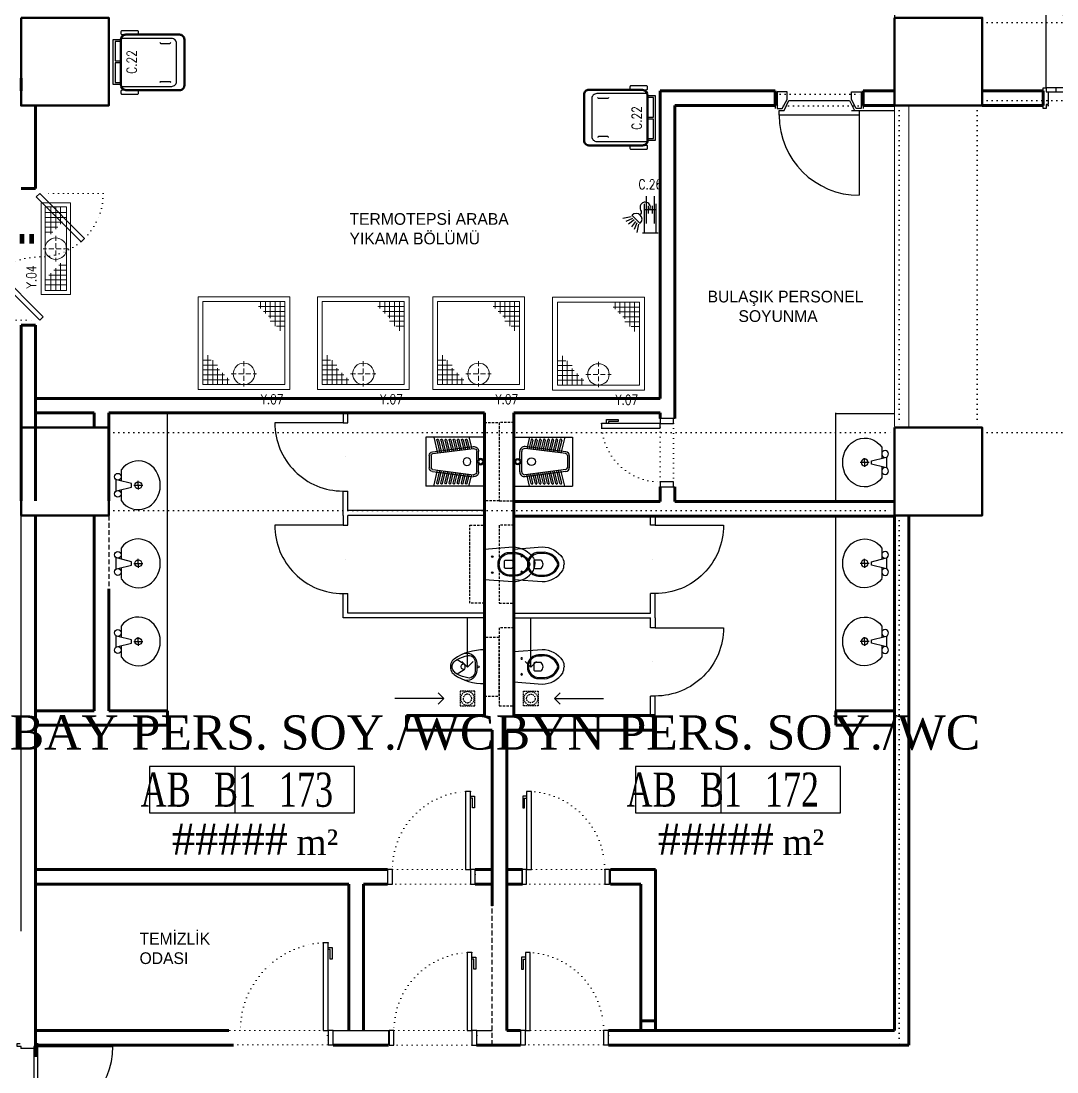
# Model space of a CAD drawing. Extents: x -228812 to 45006, y -308075 to -42938.
# Drawn here: x 33758 to 34820, y -47512 to -46435 of the extents above; entities that cross this region are included whole.
import ezdxf
from ezdxf.enums import TextEntityAlignment as Align

# ---------------------------------------------------------------- set-up
doc = ezdxf.new("R2010")
doc.units = 0
doc.header["$LTSCALE"] = 20
for name, pattern in [('( Hidden )', [0.375, 0.25, -0.125]), ('BORDER', [1.75, 0.5, -0.25, 0.5, -0.25, 0, -0.25]), ('DASHED2', [0.375, 0.25, -0.125]), ('DOT', [0.25, 0, -0.25]), ('HIDDEN', [0.375, 0.25, -0.125])]:
    doc.linetypes.add(name, pattern=pattern)
doc.layers.get('0').update_dxf_attribs({"linetype": 'CONTINUOUS', "lineweight": 15})
doc.layers.get('DEFPOINTS').update_dxf_attribs({"linetype": 'CONTINUOUS'})
for name, color, linetype, lineweight in [('-DWG_ANA', 7, 'CONTINUOUS', 50), ('-DWG_ANA_1', 7, 'BORDER', 25), ('-DWG_DETAY1', 7, 'CONTINUOUS', 25), ('DUVAR', 7, 'CONTINUOUS', 60), ('k-cizgi', 7, 'CONTINUOUS', 0), ('KAPI', 32, 'CONTINUOUS', 25), ('kapi-acilis', 43, 'DOT', 15), ('KOLON', 7, 'CONTINUOUS', 50), ('NO', 7, 'CONTINUOUS', 30), ('PLAN', 253, 'CONTINUOUS', 15), ('tefris', 7, 'CONTINUOUS', 20), ('yerizg-a', 7, 'CONTINUOUS', 15), ('yerizg-b', 7, 'CONTINUOUS', 9)]:
    doc.layers.add(name, color=color, linetype=linetype, lineweight=lineweight)
for name, color, linetype in [('BL-C', 140, 'CONTINUOUS'), ('BL-Y', 144, 'CONTINUOUS'), ('DUVAR-PANEL', 7, 'CONTINUOUS'), ('KA-PEN', 5, 'CONTINUOUS'), ('KAPILAR', 5, 'CONTINUOUS'), ('KIRIS', 9, 'DOT'), ('OK', 7, 'CONTINUOUS'), ('ROOM', 7, 'CONTINUOUS'), ('ROOM-T', 7, 'CONTINUOUS'), ('TEFRIS SIHHI', 7, 'CONTINUOUS'), ('TEFRIS TIBBI', 7, 'CONTINUOUS'), ('YAZI_BLM_1', 7, 'CONTINUOUS'), ('YRNO', 7, 'CONTINUOUS')]:
    doc.layers.add(name, color=color, linetype=linetype)
doc.styles.add('BLM_YAZI', font='stylu.ttf', dxfattribs={"width": 0.8})
doc.styles.add('OLC-200', font='tromans.shx', dxfattribs={"width": 0.5, "height": 0.2})
doc.styles.add('OLC-50', font='romans.shx', dxfattribs={"width": 0.5, "height": 0.15})
doc.styles.add('ROMANS', font='romans.shx', dxfattribs={"width": 0.8})
doc.styles.add('YAZI', font='times.ttf')

# ---------------------------------------------------------------- blocks, each defined once
blk = doc.blocks.new('*U688')
at = {"color": 0}
for p, q in [((-157, 18), (-157, 95)), ((-3, 18), (-3, 95)), ((-147, 18), (-147, 14)), ((-90.1, 18), (-90.1, 14)), ((-70, 18), (-70, 14)), ((-13.1, 18), (-13.1, 14)), ((-80, 7.5), (-80, 7.5))]:
    blk.add_line(p, q, dxfattribs=at)
at = {"color": 0, "linetype": 'DOT', "ltscale": 20}
blk.add_line((-155, 0), (-5, 0), dxfattribs=at)
at = {"color": 0, "lineweight": -3}
for points in [[(-160, 15), (-160, 18), (-157, 18), (-157, 14), (-155, 14), (-155, 1), (-157, 1), (-157, -3), (-160, -3), (-160, 0)], [(0, 15), (0, 18), (-3, 18), (-3, 14), (-5, 14), (-5, 1), (-3, 1), (-3, -3), (0, -3), (0, 0)]]:
    blk.add_lwpolyline(points, dxfattribs=at)
at = {"color": 0}
for points in [[(-157, 18), (-157, 14), (-80, 14), (-80, 18)], [(-80, 18), (-80, 14), (-3, 14), (-3, 18)]]:
    blk.add_lwpolyline(points, close=True, dxfattribs=at)
at = {"color": 16}
blk.add_lwpolyline([(-80, 7.5), (-80, -69)], dxfattribs=at)
blk.add_circle((-80, -99), 30, dxfattribs=at)
at = {"color": 0}
for centre, start, end in [((-157, 18), 0, 90), ((-3, 18), 90, 180)]:
    blk.add_arc(centre, 77, start, end, dxfattribs=at)
at = {"color": 16, "style": 'OLC-50', "width": 0.45}
blk.add_attdef('GEN', text='', height=30, rotation=90, dxfattribs=at).set_placement((-80, -65), align=Align.BOTTOM_LEFT)
blk.add_attdef('YUK', text='', height=30, rotation=90, dxfattribs=at).set_placement((-70, -65), align=Align.TOP_LEFT)
at = {"style": 'OLC-50', "width": 0.5, "flags": 1}
for tag, p in [('KABLOK', (-188.3, -83.8)), ('KAMAHKOD', (-83.9, -83.8)), ('KAMAHNO', (-195.2, -120.6)), ('KAMAHAD', (-79.6, -120)), ('DUVKA', (-188.6, -156)), ('KARENK', (-82.6, -154.8)), ('KASAMAL', (-83.9, -189.6)), ('KATIP', (-188.1, -194)), ('KAMAL', (-188.7, -233)), ('KASARENK', (-83.5, -229)), ('MENFEZ', (-190, -268.9)), ('YANGIN', (-84.2, -266.9)), ('ACILYON', (-192.7, -303.5)), ('CEKIT', (-86.3, -303.2)), ('CARPTEK', (-195, -337.4)), ('FOTOSEL', (-86.8, -337.1)), ('PBAR', (-193.2, -371.1)), ('KONTROL', (-87, -371.1))]:
    blk.add_attdef(tag, p, '', height=30, dxfattribs=at)
at = {"color": 16, "style": 'OLC-50', "width": 0.45}
blk.add_attdef('POZ', text='', height=30, rotation=90, dxfattribs=at).set_placement((-80, -99), align=Align.MIDDLE_CENTER)
blk = doc.blocks.new('KOLON90')
at = {"layer": 'KOLON', "color": 4}
blk.add_lwpolyline([(-45, 45), (45, 45), (45, -45), (-45, -45)], close=True, dxfattribs=at)
blk = doc.blocks.new('PİSSUVAR')
at = {"color": 0, "ltscale": 10}
blk.add_lwpolyline([(-17.2, 0), (17.2, 0, 0.164175), (7.9, 31.2, 0.078994), (6.1, 33, 0.165339), (0, 35, 0.165339), (-6.1, 33, 0.078994), (-7.9, 31.2, 0.164175)], format="xyb", close=True, dxfattribs=at)
for points in [[(-8.7, 10.9, -0.328173), (-11.5, 17.1, -0.07223), (-7.5, 27.9, -0.222841), (-1.3, 33.1, -0.127278), (1.3, 33.1, -0.222841), (7.5, 27.9, -0.07223), (11.5, 17.1, -0.328173), (8.7, 10.9, -0.158394), (3.5, 9.5), (-3.5, 9.5, -0.158394), (-8.7, 10.9)], [(7.5, 28.1), (3.7, 21.9, -0.260692), (0.3, 20), (0, 20), (-0.3, 20, -0.260692), (-3.7, 21.9), (-7.5, 28.1)], [(2.5, 20.7), (2.2, 22.6, 0.372792), (0.2, 24.3), (0, 24.3), (-0.2, 24.3, 0.372792), (-2.2, 22.6), (-2.5, 20.7)], [(13.9, 20, -0.482388), (3.5, 8), (-3.5, 8, -0.482388), (-13.9, 20, -0.482388)]]:
    blk.add_lwpolyline(points, format="xyb", dxfattribs=at)
at = {"color": 0, "linetype": 'HIDDEN', "ltscale": 0.5}
blk.add_lwpolyline([(-30, 0), (-30, -15), (30, -15), (30, 0)], dxfattribs=at)
at = {"color": 0, "ltscale": 10}
blk.add_circle((0, 6.5), 0.933, dxfattribs=at)
blk = doc.blocks.new('HELA')
at = {"color": 0, "linetype": 'ByBlock'}
for p, q in [((50, 0), (0, 0)), ((0, 0), (0, -60)), ((50, 0), (50, -60)), ((14.6, -6), (22.6, -6)), ((14.6, -8), (35.4, -8)), ((27.4, -6), (35.4, -6)), ((0, -16.1), (11.8, -13.1)), ((2.7, -17.8), (12.1, -15.4)), ((2.7, -22), (12.6, -19.5)), ((3.1, -19.5), (12.3, -17.2)), ((3.1, -23.7), (12.8, -21.3)), ((14.8, -53.3), (9.6, -11.6)), ((16.8, -53.1), (11.6, -11.4)), ((33.2, -53.1), (38.4, -11.4)), ((35.2, -53.3), (40.4, -11.6)), ((46.9, -23.7), (37.2, -21.3)), ((47.3, -22), (37.4, -19.5)), ((46.9, -19.5), (37.7, -17.2)), ((47.3, -17.8), (37.9, -15.4)), ((50, -16.1), (38.2, -13.1)), ((2.7, -26.2), (13.1, -23.6)), ((2.7, -30.4), (13.6, -27.7)), ((2.7, -34.6), (14.1, -31.8)), ((3.1, -27.9), (13.3, -25.4)), ((3.1, -32.1), (13.9, -29.5)), ((47.3, -34.6), (35.9, -31.8)), ((46.9, -32.1), (36.1, -29.5)), ((47.3, -30.4), (36.4, -27.7)), ((46.9, -27.9), (36.7, -25.4)), ((47.3, -26.2), (36.9, -23.6)), ((2.7, -38.8), (14.7, -35.9)), ((2.7, -43), (15.2, -39.9)), ((3.1, -36.3), (14.4, -33.6)), ((3.1, -40.5), (14.9, -37.6)), ((3.1, -44.7), (15.4, -41.7)), ((46.9, -44.7), (34.6, -41.7)), ((47.3, -43), (34.8, -39.9)), ((46.9, -40.5), (35.1, -37.6)), ((47.3, -38.8), (35.3, -35.9)), ((46.9, -36.3), (35.6, -33.6)), ((0, -52.1), (16.2, -48.1)), ((2.7, -47.2), (15.7, -44)), ((3.1, -49), (15.9, -45.8)), ((50, -52.1), (33.8, -48.1)), ((46.9, -49), (34.1, -45.8)), ((47.3, -47.2), (34.3, -44)), ((50, -60), (0, -60)), ((31.2, -54.8), (18.8, -54.8)), ((31.2, -56.8), (18.8, -56.8))]:
    blk.add_line(p, q, dxfattribs=at)
at = {"color": 0, "linetype": 'HIDDEN', "ltscale": 0.5}
blk.add_lwpolyline([(65, 0), (65, 15), (-15, 15), (-15, 0)], dxfattribs=at)
at = {"color": 0, "linetype": 'ByBlock'}
for centre, radius in [((25, -4), 3.15), ((25, -4), 2.15), ((25, -18), 4)]:
    blk.add_circle(centre, radius, dxfattribs=at)
for centre, radius, start, end in [((14.6, -11), 5, 90, 187.1137), ((14.6, -11), 3, 90, 187.1137), ((35.4, -11), 5, 352.8863, 90), ((35.4, -11), 3, 352.8863, 90), ((2.9, -18.6), 0.894, 103.8074, 283.8074), ((47.1, -18.6), 0.894, 256.1926, 76.1926), ((2.9, -22.8), 0.894, 103.8074, 283.8074), ((2.9, -27), 0.894, 103.8074, 283.8074), ((2.9, -31.3), 0.894, 103.8074, 283.8074), ((47.1, -22.8), 0.894, 256.1926, 76.1926), ((47.1, -27), 0.894, 256.1926, 76.1926), ((47.1, -31.3), 0.894, 256.1926, 76.1926), ((2.9, -35.5), 0.894, 103.8074, 283.8074), ((2.9, -39.7), 0.894, 103.8074, 283.8074), ((2.9, -43.9), 0.894, 103.8074, 283.8074), ((47.1, -35.5), 0.894, 256.1926, 76.1926), ((47.1, -39.7), 0.894, 256.1926, 76.1926), ((47.1, -43.9), 0.894, 256.1926, 76.1926), ((2.9, -48.1), 0.894, 103.8074, 283.8074), ((18.8, -52.8), 4, 187.1137, 270), ((18.8, -52.8), 2, 187.1137, 270), ((31.2, -52.8), 2, 270, 352.8863), ((31.2, -52.8), 4, 270, 352.8863), ((47.1, -48.1), 0.894, 256.1926, 76.1926)]:
    blk.add_arc(centre, radius, start, end, dxfattribs=at)
blk = doc.blocks.new('LAVABO UMUMI')
at = {"color": 0, "ltscale": 200}
for p, q in [((-17.5, 15.7), (-17.5, 4.4)), ((-22.8, -5.7), (-22.8, 5.7)), ((-7, 1.7), (-21, 5.2)), ((-7, -1.8), (-7, 1.7)), ((-4.5, 0), (4.5, 0)), ((0, 0), (0, 4.5)), ((-21, -5.2), (-7, -1.8)), ((-17.5, -4.4), (-17.5, -15.7)), ((0, 0), (0, -4.5))]:
    blk.add_line(p, q, dxfattribs=at)
for centre in [(-21, 8.7), (0, 0), (-21, -8.8)]:
    blk.add_circle(centre, 3.5, dxfattribs=at)
blk.add_ellipse((0, 0), major_axis=(0, 25), ratio=0.9, start_param=2.25047, end_param=7.174308, dxfattribs=at)
blk = doc.blocks.new('KLOZET')
at = {"color": 0, "extrusion": (0, 0, -1)}
for p, q in [((0, 15.5), (0, -15.5)), ((0, -15.5), (-29, -17.7))]:
    blk.add_line(p, q, dxfattribs=at)
at = {"color": 0, "linetype": 'HIDDEN', "ltscale": 0.5}
blk.add_lwpolyline([(0, -40), (15, -40), (15, 40), (0, 40)], dxfattribs=at)
at = {"color": 0, "extrusion": (0, 0, -1)}
for points in [[(0, 15.5), (29, 17.7, -0.251194), (50.1, 6.4, -0.116101), (51.5, 0, -0.116101)], [(27.9, 4.2, -0.506507), (27.9, -4.2, -1.085217)], [(27.9, -4.2), (21.5, -4.2, -0.414214), (20.5, -3.2), (20.5, 3.2, -0.414214), (21.5, 4.2), (27.9, 4.2)]]:
    blk.add_lwpolyline(points, format="xyb", dxfattribs=at)
for points in [[(46.3, 0, -0.068595), (45.8, -2.2, -0.325495), (28.9, -12.2), (25.3, -12.2, -0.336667), (13.9, -2.3), (13.9, 0), (13.9, 2.3, -0.336667), (25.3, 12.2), (28.9, 12.2, -0.325495), (45.8, 2.2, -0.068595)], [(45.1, 0, -0.064612), (44.7, -1.8, -0.325625), (29, -11), (25.3, -11, -0.332728), (15.1, -2.2), (15.1, 0), (15.1, 2.2, -0.332728), (25.3, 11), (29, 11, -0.325625), (44.7, 1.8, -0.064612)]]:
    blk.add_lwpolyline(points, format="xyb", close=True, dxfattribs=at)
for centre in [(8, 7.8), (8, -8.5)]:
    blk.add_circle(centre, 0.8, dxfattribs=at)
for centre, radius, start, end in [((37.2, -0.2), 14.3, 334.2235, 0.7134), ((28.9, 7.6), 25.4, 270.0429, 326.4453)]:
    blk.add_arc(centre, radius, start, end, dxfattribs=at)
blk = doc.blocks.new('K070-PANEL')
at = {"color": 0}
for p, q in [((80, 0), (80, -5)), ((45, -2.5), (45, -2.5))]:
    blk.add_line(p, q, dxfattribs=at)
blk.add_lwpolyline([(10, 0), (10, 70, -0.414214), (80, 0)], format="xyb", dxfattribs=at)
blk.add_lwpolyline([(0, 0), (10, 0), (10, -5), (0, -5)], dxfattribs=at)
blk = doc.blocks.new('SUZGEC')
at = {"color": 0, "linetype": 'ByBlock', "ltscale": 0.3, "extrusion": (0, 0, -1)}
blk.add_lwpolyline([(0, 0), (-15, 0), (-15, 15), (0, 15)], close=True, dxfattribs=at)
for radius in [7.03, 4.37]:
    blk.add_circle((-7.5, 7.5), radius, dxfattribs=at)
blk = doc.blocks.new('EGIM-OK')
at = {"color": 0, "ltscale": 200}
for points in [[(50, 0), (0, 0)], [(50, 0), (44.2, 5.9)], [(50, 0), (44.2, -5.9)]]:
    blk.add_lwpolyline(points, dxfattribs=at)
blk = doc.blocks.new('ROOMNAME')
at = {"color": 0}
blk.add_line((0, 13.5), (0, -13.5), dxfattribs=at)
blk.add_lwpolyline([(-50, 13.5), (-50, -13.5), (70, -13.5), (70, 13.5)], close=True, dxfattribs=at)
at = {"color": 0, "insert": (36, -30.8), "char_height": 15, "width": 39.826, "attachment_point": 4, "style": 'YAZI'}
blk.add_mtext('m²', dxfattribs=at)
at = {"color": 0, "style": 'YAZI'}
for tag, p in [('KOD', (-25, 0)), ('NO', (35, 0))]:
    blk.add_attdef(tag, text='', height=20, dxfattribs=at).set_placement(p, align=Align.MIDDLE_CENTER)
blk.add_attdef('ALAN', text='', height=18, dxfattribs=at).set_placement((31, -29), align=Align.MIDDLE_RIGHT)
at = {"color": 0, "style": 'YAZI', "flags": 1}
for tag, p in [('ALANIHALE', (10, -51.34)), ('CEVRE', (8.79, -70.89))]:
    blk.add_attdef(tag, text='', height=15, dxfattribs=at).set_placement(p, align=Align.MIDDLE_CENTER)
at = {"color": 0, "style": 'OLC-200', "width": 0.5, "flags": 1}
for tag, p in [('DOS', (-43.92, -102.93)), ('SUP', (-12.29, -102.93)), ('DUV', (15.05, -102.93)), ('TAV', (42.39, -102.93)), ('KTIP1', (-43.92, -131.5)), ('KTIP2', (6.08, -131.5)), ('KTIP3', (56.08, -131.5)), ('KTIP1S', (-43.92, -160.08)), ('KTIP2S', (6.08, -160.08)), ('KTIP3S', (56.08, -160.08)), ('PTIP1', (-43.92, -188.65)), ('PTIP2', (6.08, -188.65)), ('PTIP3', (56.08, -188.65)), ('PTIP1S', (-43.92, -217.22)), ('PTIP2S', (6.08, -217.22)), ('PTIP3S', (56.08, -217.22)), ('KISI', (-43.92, -245.79)), ('KW', (6.08, -245.79)), ('ISI', (56.08, -245.79))]:
    blk.add_attdef(tag, p, '', height=15, dxfattribs=at)
at = {"layer": 'ROOM-T', "color": 9, "style": 'YAZI'}
blk.add_attdef('MAHALADI', text='', height=20, dxfattribs=at).set_placement((10, 33.5), align=Align.MIDDLE_CENTER)
blk = doc.blocks.new('SOĞUK ODA')
at = {"color": 0, "linetype": 'Continuous'}
for p, q in [((-90, 8.5), (-90, -8.5)), ((0, 8.5), (0, -8.5))]:
    blk.add_line(p, q, dxfattribs=at)
at = {"color": 0, "linetype": 'DOT'}
blk.add_lwpolyline([(0, -6), (-90, -6), (-90, 6), (0, 6)], dxfattribs=at)
at = {"color": 0, "linetype": 'Continuous'}
for points in [[(-88, 8.5), (-88, -8.5), (-83, -8.5), (-78, 0.5), (-78, 8.5)], [(-2, 8.5), (-2, -8.5), (-7, -8.5), (-12, 0.5), (-12, 8.5)], [(-4, -10.5), (-4, -15.5), (-86, -15.5), (-86, -10.5), (-81, -10.5), (-76, -0.5), (-14, -0.5), (-9, -10.5)]]:
    blk.add_lwpolyline(points, close=True, dxfattribs=at)
blk.add_lwpolyline([(-4, -15.5), (-4, -97.5)], dxfattribs=at)
blk.add_arc((-4, -15.5), 82, 180, 270, dxfattribs=at)
blk = doc.blocks.new('Y-SIFON')
at = {"layer": 'yerizg-a', "color": 0, "linetype": 'Continuous'}
blk.add_circle((0, 0), 11, dxfattribs=at)
at = {"layer": 'yerizg-b', "color": 0, "linetype": 'DASHED2'}
for points in [[(0, 13), (0, -13)], [(-13, 0), (13, 0)]]:
    blk.add_lwpolyline(points, dxfattribs=at)
blk = doc.blocks.new('1bs-yk100100')
at = {"layer": 'yerizg-a', "color": 0}
blk.add_lwpolyline([(0, 0), (94, 0), (94, -95), (0, -95)], close=True, dxfattribs=at)
at = {"layer": 'yerizg-b', "color": 0}
for p, q in [((89, -10), (62, -10)), ((64, -5), (64, -12)), ((69, -5), (69, -17)), ((74, -5), (74, -22)), ((79, -30), (79, -5)), ((84, -5), (84, -35)), ((89, -15), (67, -15)), ((89, -20), (72, -20)), ((89, -25), (74, -25)), ((89, -30), (80.5, -30)), ((10, -90), (10, -60)), ((5, -65), (13.5, -65)), ((5, -70), (20, -70)), ((5, -75), (22, -75)), ((15, -65), (15, -90)), ((20, -90), (20, -73)), ((5, -80), (27, -80)), ((5, -85), (32, -85)), ((25, -90), (25, -78)), ((30, -90), (30, -83))]:
    blk.add_line(p, q, dxfattribs=at)
blk.add_lwpolyline([(5, -5), (89, -5), (89, -90), (5, -90)], close=True, dxfattribs=at)
at = {"layer": 'PLAN', "color": 0, "linetype": 'Continuous'}
blk.add_blockref('Y-SIFON', (47, -79), dxfattribs=at)
at = {"layer": 'YRNO', "linetype": 'Continuous', "style": 'ROMANS', "width": 0.8}
blk.add_attdef('YRNO', text='', height=10, dxfattribs=at).set_placement((76, -105), align=Align.MIDDLE)
blk = doc.blocks.new('1CC-GT15')
at = {"layer": '-DWG_ANA_1', "color": 0, "linetype": 'Continuous'}
for points in [[(-6, 0), (-6, -30)], [(6, 0), (6, -30)], [(-6, -24), (6, -24)]]:
    blk.add_lwpolyline(points, dxfattribs=at)
at = {"layer": '-DWG_DETAY1', "color": 0}
for points in [[(-8, 0), (8, 0)], [(-4, -38), (-4, -10)], [(4, -38), (4, -10)], [(18.7, -18.5), (10.2, -10)], [(12, -9.1), (13.7, -0.8)], [(13.6, -10.6), (16.5, -3.6)], [(15.1, -12.1), (19.3, -6.5)], [(16.6, -13.6), (22.2, -9.3)], [(-2, -28), (-2, -20)], [(2, -28), (2, -20)], [(18.1, -15.1), (25, -12.1)], [(19.6, -16.6), (27.9, -14.9)]]:
    blk.add_lwpolyline(points, dxfattribs=at)
blk.add_arc((14.4, -14.3), 6, 135.1651, 315.1651, dxfattribs=at)
blk.add_spline([(0, -24), (0.6, -29.4), (5.1, -31.7), (8.6, -30.5), (10.2, -24.8), (9.3, -20.4), (10.8, -18.7)], degree=3, dxfattribs=at)
at = {"layer": 'NO', "linetype": 'Continuous', "style": 'ROMANS', "width": 0.8}
blk.add_attdef('NO', text='', height=10, dxfattribs=at).set_placement((0, -50), align=Align.MIDDLE)
blk = doc.blocks.new('J-K109r')
at = {"layer": 'KAPI', "linetype": 'Continuous'}
blk.add_lwpolyline([(-10, 10), (-5, 10), (-5, 90), (-10, 90)], close=True, dxfattribs=at)
blk.add_lwpolyline([(-5, 85), (-1, 85), (-1, 73), (-3, 73), (-3, 83), (-5, 83)], dxfattribs=at)
at = {"layer": 'kapi-acilis', "linetype": 'DOT'}
blk.add_arc((-5, 10), 80, 90, 180, dxfattribs=at)
blk = doc.blocks.new('J-K109l')
at = {"layer": 'KAPI', "linetype": 'Continuous'}
blk.add_lwpolyline([(5, 10), (10, 10), (10, 90), (5, 90)], close=True, dxfattribs=at)
blk.add_lwpolyline([(5, 85), (1, 85), (1, 73), (3, 73), (3, 83), (5, 83)], dxfattribs=at)
at = {"layer": 'kapi-acilis', "linetype": 'DOT'}
blk.add_arc((5, 10), 80, 0, 90, dxfattribs=at)
blk = doc.blocks.new('1BS-SYK39A')
at = {"layer": 'yerizg-a', "color": 0}
blk.add_lwpolyline([(0, 0), (94, 0), (94, -30), (0, -30)], close=True, dxfattribs=at)
at = {"layer": 'yerizg-b', "color": 0}
for p, q in [((4, -10), (22, -10)), ((10, -26), (10, -4)), ((15, -4), (15, -26)), ((20, -26), (20, -8)), ((90, -10), (62, -10)), ((64, -4), (64, -12)), ((69, -4), (69, -17)), ((74, -4), (74, -22)), ((79, -26), (79, -4)), ((84, -4), (84, -26)), ((4, -15), (27, -15)), ((4, -20), (32, -20)), ((25, -26), (25, -13)), ((30, -26), (30, -18)), ((90, -15), (67, -15)), ((90, -20), (72, -20))]:
    blk.add_line(p, q, dxfattribs=at)
blk.add_lwpolyline([(4, -4), (90, -4), (90, -26), (4, -26)], close=True, dxfattribs=at)
at = {"layer": 'PLAN', "color": 0, "linetype": 'Continuous'}
blk.add_blockref('Y-SIFON', (47, -15), dxfattribs=at)
at = {"layer": 'YRNO', "linetype": 'Continuous', "style": 'ROMANS', "width": 0.8}
blk.add_attdef('YRNO', text='', height=10, dxfattribs=at).set_placement((76, -40), align=Align.MIDDLE)
blk = doc.blocks.new('ja-yonoku')
at = {"layer": 'tefris', "color": 1, "linetype": 'Continuous'}
blk.add_lwpolyline([(5, -20), (-5, -20), (-5, -35), (-20, -35), (0, -50), (20, -35), (5, -35), (5, -20)], dxfattribs=at)
for points in [[(-5, 0), (5, 0), (-5, -5), (5, -5)], [(-5, -10), (5, -10), (-5, -15), (5, -15)], [(-5, -20), (5, -20), (-5, -35), (5, -35)], [(5, -35), (-20, -35), (0, -50), (-20, -35)], [(5, -35), (20, -35), (0, -50), (20, -35)]]:
    blk.add_solid(points, dxfattribs=at)
blk = doc.blocks.new('1CN-COP240')
at = {"layer": '-DWG_ANA', "color": 0, "linetype": 'Continuous'}
blk.add_lwpolyline([(-24, -73), (23, -73, 0.414214), (28, -68), (28, -13, 0.414214), (23, -8), (-23, -8, 0.375011), (-29, -13), (-29, -68, 0.414214)], format="xyb", close=True, dxfattribs=at)
at = {"layer": '-DWG_DETAY1', "color": 0, "linetype": 'Continuous'}
blk.add_lwpolyline([(-23, -8), (-23, 0), (23, 0), (23, -8), (21, -8), (21, -2), (1, -2), (1, -8), (-1, -8), (-1, -2), (-21, -2), (-21, -8)], dxfattribs=at)
for points in [[(-29, -25), (-29, -9, 0.414214), (-30, -8), (-32, -8, 0.414214), (-33, -9), (-33, -25, 0.414214), (-32, -26), (-30, -26, 0.414214)], [(-20, -65), (19, -65, 0.414214), (24, -60), (24, -9, 0.414214), (23, -8), (-23.1, -8, 0.346089), (-25, -9.4), (-25, -60, 0.414214)], [(32, -25), (32, -9, 0.414214), (31, -8), (29, -8, 0.414214), (28, -9), (28, -25, 0.414214), (29, -26), (31, -26, 0.414214)]]:
    blk.add_lwpolyline(points, format="xyb", close=True, dxfattribs=at)
for points in [[(-21, -48), (-21, -48, -0.414214), (-20, -49), (-20, -58, -0.414214), (-21, -59), (-21, -59)], [(20, -48), (20, -48, 0.414214), (19, -49), (19, -58, 0.414214), (20, -59), (20, -59)]]:
    blk.add_lwpolyline(points, format="xyb", dxfattribs=at)
at = {"layer": 'NO', "linetype": 'Continuous', "style": 'ROMANS', "width": 0.8}
blk.add_attdef('NO', text='', height=10, dxfattribs=at).set_placement((0, -19), align=Align.MIDDLE)
blk = doc.blocks.new('J-K110r')
at = {"layer": 'KAPI', "linetype": 'Continuous'}
blk.add_lwpolyline([(-10, 10), (-5, 10), (-5, 100), (-10, 100)], close=True, dxfattribs=at)
blk.add_lwpolyline([(-5, 95), (-1, 95), (-1, 83), (-3, 83), (-3, 93), (-5, 93)], dxfattribs=at)
at = {"layer": 'kapi-acilis', "linetype": 'DOT'}
blk.add_arc((-5, 10), 90, 90, 180, dxfattribs=at)
blk = doc.blocks.new('J-K107r')
at = {"layer": 'KAPI', "linetype": 'Continuous'}
blk.add_lwpolyline([(-10, 10), (-5, 10), (-5, 70), (-10, 70)], close=True, dxfattribs=at)
blk.add_lwpolyline([(-5, 65), (-1, 65), (-1, 53), (-3, 53), (-3, 63), (-5, 63)], dxfattribs=at)
at = {"layer": 'kapi-acilis', "linetype": 'DOT'}
blk.add_arc((-5, 10), 60, 90, 180, dxfattribs=at)
blk = doc.blocks.new('J-KC14')
at = {"layer": 'KAPI', "linetype": 'Continuous'}
for points in [[(5, 5), (8.5, 1.5), (54.5, 47.4), (51, 51)], [(85.5, -37.4), (89, -41), (135, 5), (131.5, 8.5)]]:
    blk.add_lwpolyline(points, close=True, dxfattribs=at)
at = {"layer": 'kapi-acilis', "linetype": 'DOT'}
for points in [[(70, 5, 0.414214), (5, 70), (5, 10)], [(70, 5, 0.414214), (135, -60), (135, 0)]]:
    blk.add_lwpolyline(points, format="xyb", dxfattribs=at)

msp = doc.modelspace()

# ---------------------------------------------------------------- linework, layer by layer
at = {"color": 2}
msp.add_line((34620.874, -46506.5), (34652.874, -46506.5), dxfattribs=at)
at = {"linetype": 'Continuous'}
for p, q in [((34652.874, -46521.5), (34652.874, -46850.472)), ((34667.874, -46521.5), (34667.874, -46850.472)), ((34427.874, -46842.164), (34412.874, -46842.164)), ((34426.506, -46912.164), (34412.874, -46912.164)), ((34427.874, -46912.164), (34426.506, -46912.164)), ((34133.442, -47304.198), (34133.442, -47319.198)), ((34223.442, -47304.198), (34223.442, -47319.198)), ((34271.83, -47304.198), (34271.83, -47319.198)), ((34361.83, -47304.198), (34361.83, -47319.198)), ((34077.669, -47469.198), (34077.669, -47484.198)), ((34134.624, -47469.198), (34134.624, -47484.198)), ((34224.624, -47469.198), (34224.624, -47484.198)), ((34269.811, -47469.198), (34269.811, -47483.716)), ((34359.811, -47469.198), (34359.811, -47484.198)), ((34269.811, -47483.716), (34269.811, -47484.198))]:
    msp.add_line(p, q, dxfattribs=at)
at = {"layer": 'DEFPOINTS', "linetype": '( Hidden )'}
msp.add_line((34652.874, -46096.499), (34652.874, -46506.5), dxfattribs=at)
at = {"layer": 'DEFPOINTS', "color": 7}
for p, q in [((33757.874, -47367.339), (33757.874, -46755.225)), ((34667.874, -47484.198), (34667.874, -47016.5)), ((34087.874, -47319.198), (34093.944, -47319.198)), ((34108.944, -47319.198), (34133.442, -47319.198)), ((34223.442, -47319.198), (34240.634, -47319.198)), ((34255.633, -47319.198), (34271.83, -47319.198)), ((34361.83, -47319.198), (34393.098, -47319.198)), ((34077.669, -47484.198), (34087.874, -47484.198)), ((34255.634, -47484.198), (34269.811, -47484.198)), ((34359.811, -47484.198), (34667.874, -47484.198))]:
    msp.add_line(p, q, dxfattribs=at)
at = {"layer": 'DEFPOINTS', "color": 6, "linetype": 'ByBlock'}
msp.add_line((33757.874, -47367.339), (33757.874, -46821.499), dxfattribs=at)
at = {"layer": 'DEFPOINTS', "color": 7, "linetype": '( Hidden )'}
for p, q in [((34232.874, -46836.499), (33847.874, -46836.499)), ((33847.874, -46836.499), (33847.874, -47141.499)), ((34232.874, -47146.499), (34232.874, -46836.499)), ((34652.874, -46941.5), (34652.874, -46851.5)), ((34742.874, -46941.5), (34742.874, -46866.5)), ((34667.874, -46941.5), (34652.874, -46941.5)), ((34667.874, -47484.198), (34667.874, -46941.5)), ((34667.874, -47484.198), (34667.874, -46941.5)), ((34667.874, -46941.5), (34742.874, -46941.5)), ((33847.874, -47141.499), (33907.874, -47141.499)), ((33847.874, -47141.499), (33907.874, -47141.499)), ((33907.874, -47141.499), (33907.874, -47156.499)), ((33907.874, -47141.499), (33907.874, -47156.499)), ((34152.874, -47161.499), (34152.874, -47146.499)), ((34152.874, -47146.499), (34232.874, -47146.499)), ((34152.874, -47161.499), (34152.874, -47146.499)), ((34152.874, -47146.499), (34232.874, -47146.499)), ((33907.874, -47156.499), (33772.874, -47156.499)), ((33907.874, -47156.499), (33772.874, -47156.499)), ((34240.634, -47161.499), (34152.874, -47161.499)), ((34240.634, -47161.499), (34152.874, -47161.499)), ((34240.634, -47341.5), (34240.634, -47161.499)), ((34240.634, -47484.198), (34240.634, -47161.499)), ((34072.874, -47304.198), (34133.442, -47304.198)), ((34223.442, -47304.198), (34240.634, -47304.198)), ((33772.874, -47469.198), (33970.779, -47469.198))]:
    msp.add_line(p, q, dxfattribs=at)
at = {"layer": 'DEFPOINTS', "color": 2, "linetype": '( Hidden )'}
msp.add_line((33847.874, -46836.499), (33847.874, -47141.499), dxfattribs=at)
at = {"layer": 'DEFPOINTS', "color": 2, "linetype": 'Continuous'}
msp.add_line((34077.669, -47469.198), (34134.624, -47469.198), dxfattribs=at)
at = {"layer": 'DEFPOINTS', "color": 7, "linetype": 'Continuous'}
msp.add_line((34224.624, -47469.198), (34240.634, -47469.198), dxfattribs=at)
at = {"layer": 'DEFPOINTS', "color": 7, "linetype": '( Hidden )'}
msp.add_lwpolyline([(34412.874, -46836.499), (34262.874, -46836.499), (34262.874, -47146.499), (34407.874, -47146.499), (34407.874, -47161.499), (34255.634, -47161.499), (34255.633, -47341.5)], dxfattribs=at)
at = {"layer": 'DEFPOINTS', "color": 2, "linetype": '( Hidden )'}
for points in [[(34255.633, -47356.5), (34255.633, -47469.198)], [(34255.633, -47484.198), (34255.633, -47484.198)]]:
    msp.add_lwpolyline(points, dxfattribs=at)
at = {"layer": 'DUVAR', "color": 2, "ltscale": 0.5}
for p, q in [((33757.874, -46506.5), (33757.874, -46493.536)), ((33757.874, -46606.562), (33772.874, -46606.562)), ((33757.874, -46926.5), (33757.874, -46746.562)), ((33757.874, -46746.562), (33772.874, -46746.562)), ((33772.874, -46926.5), (33772.874, -46746.562)), ((33757.874, -46926.5), (33757.874, -46755.225)), ((33832.874, -46836.499), (33772.874, -46836.499)), ((33832.874, -46836.499), (33772.874, -46836.499)), ((33772.874, -46851.5), (33772.874, -46836.499)), ((33772.874, -46845.225), (33772.874, -46836.499)), ((33832.874, -46851.5), (33832.874, -46836.499)), ((33847.874, -46926.5), (33847.874, -46836.499)), ((34232.874, -46836.499), (33847.874, -46836.499)), ((33847.874, -46926.5), (33847.874, -46836.499)), ((34232.874, -46836.499), (33847.874, -46836.499)), ((34412.874, -46836.499), (34262.874, -46836.499)), ((34412.874, -46836.499), (34262.874, -46836.499)), ((33772.856, -46941.5), (33772.865, -47321.5)), ((33832.874, -47141.499), (33832.874, -46941.5)), ((34652.874, -46941.5), (34652.874, -47101.5)), ((34667.874, -46941.5), (34667.874, -47431.5)), ((33772.874, -47141.499), (33772.874, -47016.5)), ((33772.874, -47141.499), (33772.874, -47016.5)), ((33832.874, -47141.499), (33832.874, -47016.5)), ((33847.874, -47141.499), (33847.874, -47016.5)), ((33847.874, -47141.499), (33847.874, -47016.5)), ((34652.874, -47141.499), (34652.874, -47016.5)), ((34652.874, -47141.499), (34652.874, -47016.5)), ((34667.874, -47484.198), (34667.874, -47016.5)), ((34667.874, -47484.198), (34667.874, -47016.5)), ((34652.874, -47046.5), (34652.874, -47321.5)), ((33907.874, -47141.499), (33907.874, -47156.499)), ((33907.874, -47141.499), (33907.874, -47156.499)), ((34592.874, -47141.499), (34592.874, -47156.499)), ((34592.874, -47141.499), (34592.874, -47156.499)), ((33772.874, -47341.5), (33772.874, -47156.499)), ((33772.874, -47341.5), (33772.874, -47156.499)), ((34652.874, -47469.198), (34652.874, -47156.499)), ((34652.874, -47469.198), (34652.874, -47156.499)), ((33772.865, -47336.5), (33772.865, -47496.19)), ((34652.874, -47336.5), (34652.874, -47469.198)), ((33772.874, -47367.339), (33772.874, -47356.5)), ((33772.874, -47367.339), (33772.874, -47356.5)), ((33772.874, -47490.419), (33772.874, -47367.339)), ((34667.874, -47376.5), (34667.874, -47431.5)), ((34667.874, -47446.5), (34667.874, -47484.198)), ((33975.779, -47484.198), (33772.874, -47484.198)), ((34134.624, -47484.198), (34077.669, -47484.198)), ((34255.633, -47484.198), (34224.624, -47484.198))]:
    msp.add_line(p, q, dxfattribs=at)
at = {"layer": 'DUVAR', "color": 2}
for p, q in [((34530.874, -46506.5), (34412.874, -46506.5)), ((34412.874, -46821.499), (34412.874, -46506.5)), ((34530.874, -46506.5), (34427.874, -46506.5)), ((34530.874, -46521.5), (34530.874, -46506.5)), ((34530.874, -46521.5), (34530.874, -46506.5)), ((34652.874, -46506.5), (34620.874, -46506.5)), ((34620.874, -46521.5), (34620.874, -46506.5)), ((34652.874, -46506.5), (34620.874, -46506.5)), ((34620.874, -46521.5), (34620.874, -46506.5)), ((34805.383, -46506.5), (34742.874, -46506.5)), ((34805.383, -46521.5), (34805.383, -46506.5)), ((33772.865, -46521.5), (33772.865, -46606.562)), ((34530.874, -46521.5), (34427.874, -46521.5)), ((34427.874, -46842.164), (34427.874, -46521.5)), ((34652.874, -46521.5), (34620.874, -46521.5)), ((34652.874, -46521.5), (34620.874, -46521.5)), ((34742.874, -46521.5), (34805.383, -46521.5)), ((33772.874, -46821.499), (34412.874, -46821.499)), ((33772.874, -46821.499), (34412.874, -46821.499)), ((33772.865, -46831.5), (33772.865, -46851.5)), ((34232.874, -47146.499), (34232.874, -46836.499)), ((34232.874, -47146.499), (34232.874, -46836.499)), ((34262.874, -47146.499), (34262.874, -46836.499)), ((34412.874, -46842.164), (34412.874, -46836.499)), ((34412.874, -46927.164), (34412.874, -46912.164)), ((34427.874, -46927.164), (34427.874, -46912.164)), ((33772.874, -47141.499), (33832.874, -47141.499)), ((33772.874, -47141.499), (33832.874, -47141.499)), ((33847.874, -47141.499), (33907.874, -47141.499)), ((33847.874, -47141.499), (33907.874, -47141.499)), ((34152.874, -47146.499), (34152.874, -47161.499)), ((34152.874, -47146.499), (34232.874, -47146.499)), ((34152.874, -47146.499), (34152.874, -47161.499)), ((34152.874, -47146.499), (34232.874, -47146.499)), ((34407.874, -47146.499), (34262.874, -47146.499)), ((34407.874, -47146.499), (34262.874, -47146.499)), ((34407.874, -47161.499), (34407.874, -47146.499)), ((34407.874, -47161.499), (34407.874, -47146.499)), ((34652.874, -47141.499), (34592.874, -47141.499)), ((34652.874, -47141.499), (34592.874, -47141.499)), ((33772.874, -47156.499), (33907.874, -47156.499)), ((33772.874, -47156.499), (33907.874, -47156.499)), ((34152.874, -47161.499), (34240.634, -47161.499)), ((34152.874, -47161.499), (34240.634, -47161.499)), ((34240.634, -47161.499), (34240.634, -47341.5)), ((34240.634, -47161.499), (34240.634, -47341.5)), ((34407.874, -47161.499), (34255.634, -47161.499)), ((34255.634, -47161.499), (34255.634, -47341.5)), ((34407.874, -47161.499), (34255.634, -47161.499)), ((34255.634, -47161.499), (34255.634, -47469.198)), ((34652.874, -47156.499), (34592.874, -47156.499)), ((34652.874, -47156.499), (34592.874, -47156.499)), ((33772.874, -47304.198), (34133.442, -47304.198)), ((34072.874, -47304.198), (34133.442, -47304.198)), ((34223.442, -47304.198), (34240.634, -47304.198)), ((34223.442, -47304.198), (34240.634, -47304.198)), ((34271.016, -47304.198), (34255.634, -47304.198)), ((34271.83, -47304.198), (34255.634, -47304.198)), ((34408.098, -47304.198), (34361.83, -47304.198)), ((34408.098, -47304.198), (34361.83, -47304.198)), ((34408.098, -47304.198), (34408.098, -47469.198)), ((33772.874, -47319.198), (34093.944, -47319.198)), ((34087.874, -47319.198), (34093.944, -47319.198)), ((34093.944, -47319.198), (34093.944, -47359.198)), ((34093.944, -47319.198), (34093.944, -47469.198)), ((34108.944, -47319.198), (34108.944, -47359.198)), ((34108.944, -47319.198), (34108.944, -47469.198)), ((34108.944, -47319.198), (34133.442, -47319.198)), ((34108.944, -47319.198), (34133.442, -47319.198)), ((34223.442, -47319.198), (34240.634, -47319.198)), ((34223.442, -47319.198), (34240.634, -47319.198)), ((34255.633, -47319.198), (34271.016, -47319.198)), ((34255.633, -47319.198), (34271.83, -47319.198)), ((34361.83, -47319.198), (34393.098, -47319.198)), ((34361.83, -47319.198), (34393.098, -47319.198)), ((34393.098, -47319.198), (34393.098, -47459.198)), ((34408.098, -47341.5), (34408.098, -47396.5)), ((34255.634, -47356.5), (34255.634, -47469.198)), ((34393.098, -47356.5), (34393.098, -47396.5)), ((34393.098, -47459.198), (34393.098, -47469.198)), ((34408.098, -47459.198), (34393.098, -47459.198)), ((34393.098, -47459.198), (34393.098, -47469.198)), ((34408.098, -47459.198), (34393.098, -47459.198)), ((34408.098, -47459.198), (34408.098, -47469.198)), ((34408.098, -47459.198), (34408.098, -47469.198)), ((33772.874, -47469.198), (33965.779, -47469.198)), ((33772.874, -47469.198), (33970.779, -47469.198)), ((34255.634, -47469.198), (34269.811, -47469.198)), ((34255.634, -47469.198), (34269.811, -47469.198)), ((34359.811, -47469.198), (34652.874, -47469.198)), ((34359.811, -47469.198), (34393.098, -47469.198)), ((34408.098, -47469.198), (34652.874, -47469.198)), ((34255.634, -47484.198), (34269.811, -47484.198)), ((34255.634, -47484.198), (34269.811, -47484.198)), ((34359.811, -47484.198), (34667.874, -47484.198)), ((34359.811, -47484.198), (34667.874, -47484.198))]:
    msp.add_line(p, q, dxfattribs=at)
at = {"layer": 'DUVAR', "color": 2, "linetype": 'Continuous'}
for p, q in [((34262.874, -46927.164), (34412.874, -46927.164)), ((34427.874, -46927.164), (34651.506, -46927.164)), ((34262.874, -46942.164), (34651.506, -46942.164))]:
    msp.add_line(p, q, dxfattribs=at)
at = {"layer": 'DUVAR-PANEL', "color": 32}
for p, q in [((34087.874, -46941.499), (34087.874, -46916.499)), ((34087.874, -46941.499), (34087.874, -46916.499)), ((34092.874, -46936.499), (34092.874, -46916.499)), ((34092.874, -46936.499), (34092.874, -46916.499)), ((34092.874, -46936.499), (34092.874, -46916.499)), ((34092.874, -46936.499), (34092.874, -46916.499)), ((34232.874, -46936.499), (34092.874, -46936.499)), ((34232.874, -46936.499), (34092.874, -46936.499)), ((34232.874, -46941.499), (34092.874, -46941.499)), ((34232.874, -46941.499), (34092.874, -46941.499)), ((34262.874, -46941.499), (34407.874, -46941.499)), ((34262.874, -46941.499), (34407.874, -46941.499)), ((34087.874, -47046.499), (34087.874, -47021.499)), ((34087.874, -47046.499), (34087.874, -47021.499)), ((34087.874, -47046.499), (34087.874, -47021.499)), ((34087.874, -47046.499), (34087.874, -47021.499)), ((34092.874, -47041.499), (34092.874, -47021.499)), ((34092.874, -47041.499), (34092.874, -47021.499)), ((34092.874, -47041.499), (34092.874, -47021.499)), ((34092.874, -47041.499), (34092.874, -47021.499)), ((34402.874, -47041.499), (34402.874, -47021.499)), ((34402.874, -47041.499), (34402.874, -47021.499)), ((34402.874, -47041.499), (34402.874, -47021.499)), ((34402.874, -47041.499), (34402.874, -47021.499)), ((34407.874, -47046.499), (34407.874, -47021.499)), ((34407.874, -47046.499), (34407.874, -47021.499)), ((34407.874, -47046.499), (34407.874, -47021.499)), ((34407.874, -47046.499), (34407.874, -47021.499)), ((34232.874, -47041.499), (34092.874, -47041.499)), ((34232.874, -47041.499), (34092.874, -47041.499)), ((34262.986, -47041.499), (34402.874, -47041.499)), ((34262.986, -47041.499), (34402.874, -47041.499)), ((34232.874, -47046.499), (34087.874, -47046.499)), ((34232.874, -47046.499), (34087.874, -47046.499)), ((34262.986, -47046.499), (34402.874, -47046.499)), ((34262.986, -47046.499), (34402.874, -47046.499)), ((34402.874, -47146.499), (34402.874, -47126.499)), ((34402.874, -47146.499), (34402.874, -47126.499)), ((34407.874, -47146.499), (34407.874, -47126.499)), ((34407.874, -47146.499), (34407.874, -47126.499))]:
    msp.add_line(p, q, dxfattribs=at)
at = {"layer": 'k-cizgi', "linetype": 'Continuous'}
for p, q in [((34426.506, -46842.164), (34412.874, -46842.164)), ((34426.506, -46912.164), (34412.874, -46912.164)), ((34133.442, -47319.198), (34133.442, -47304.198)), ((34361.016, -47319.198), (34361.016, -47304.198)), ((34077.669, -47483.904), (34077.669, -47469.198)), ((34135.035, -47484.198), (34135.035, -47469.198)), ((34225.035, -47484.198), (34225.035, -47469.198)), ((34269.811, -47483.716), (34269.811, -47469.198)), ((34359.811, -47483.716), (34359.811, -47469.198))]:
    msp.add_line(p, q, dxfattribs=at)
at = {"layer": 'k-cizgi', "linetype": 'DOT'}
for points in [[(34412.874, -46912.164), (34412.874, -46842.164), (34426.506, -46842.164), (34426.506, -46912.164)], [(34133.442, -47304.198), (34223.442, -47304.198), (34223.442, -47319.198), (34133.442, -47319.198)], [(34271.016, -47304.198), (34361.016, -47304.198), (34361.016, -47319.198), (34271.016, -47319.198)], [(33971.922, -47469.198), (34071.922, -47469.198), (34071.922, -47483.904), (33971.922, -47483.904)], [(34135.035, -47469.198), (34225.035, -47469.198), (34225.035, -47484.198), (34135.035, -47484.198)], [(34269.811, -47469.198), (34359.811, -47469.198), (34359.811, -47483.716), (34269.811, -47483.716)]]:
    msp.add_lwpolyline(points, dxfattribs=at)
at = {"layer": 'KAPI', "linetype": 'Continuous'}
for points in [[(34426.506, -46847.164), (34426.506, -46842.164), (34412.874, -46842.164), (34412.874, -46847.164)], [(34426.506, -46912.164), (34426.506, -46907.164), (34412.874, -46907.164), (34412.874, -46912.164)], [(34133.442, -47319.198), (34138.442, -47319.198), (34138.442, -47304.198), (34133.442, -47304.198)], [(34218.442, -47319.198), (34223.442, -47319.198), (34223.442, -47304.198), (34218.442, -47304.198)], [(34271.016, -47319.198), (34276.016, -47319.198), (34276.016, -47304.198), (34271.016, -47304.198)], [(34356.016, -47319.198), (34361.016, -47319.198), (34361.016, -47304.198), (34356.016, -47304.198)], [(34072.669, -47483.904), (34077.669, -47483.904), (34077.669, -47469.198), (34072.669, -47469.198)], [(34135.035, -47484.198), (34140.035, -47484.198), (34140.035, -47469.198), (34135.035, -47469.198)], [(34220.035, -47484.198), (34225.035, -47484.198), (34225.035, -47469.198), (34220.035, -47469.198)], [(34269.811, -47483.716), (34274.811, -47483.716), (34274.811, -47469.198), (34269.811, -47469.198)], [(34354.811, -47483.716), (34359.811, -47483.716), (34359.811, -47469.198), (34354.811, -47469.198)]]:
    msp.add_lwpolyline(points, close=True, dxfattribs=at)
at = {"layer": 'KIRIS', "color": 251}
for p, q in [((34742.874, -46436.5), (35442.874, -46436.5)), ((34657.874, -46521.5), (34657.874, -46851.5)), ((34737.874, -46521.5), (34737.874, -46851.5)), ((34742.874, -46516.5), (35442.874, -46516.5)), ((33847.874, -46856.5), (34652.874, -46856.5)), ((34742.874, -46856.5), (35442.874, -46856.5)), ((33847.874, -46936.5), (34652.874, -46936.5)), ((34657.874, -46941.5), (34657.874, -47484.198))]:
    msp.add_line(p, q, dxfattribs=at)
at = {"layer": 'KIRIS', "color": 251, "linetype": 'Continuous'}
msp.add_line((34608.874, -46526.5), (34652.874, -46526.5), dxfattribs=at)
at = {"layer": 'TEFRIS SIHHI', "color": 155}
for p, q in [((33907.874, -47141.499), (33907.874, -46836.499)), ((33907.874, -47141.499), (33907.874, -46836.499)), ((34592.874, -46927.164), (34592.874, -46836.499)), ((34592.874, -46927.164), (34592.874, -46836.499)), ((34592.874, -47141.499), (34592.874, -46942.164)), ((34592.874, -47141.499), (34592.874, -46942.164))]:
    msp.add_line(p, q, dxfattribs=at)
at = {"layer": 'TEFRIS TIBBI', "color": 155, "linetype": 'Continuous'}
msp.add_line((34592.874, -46837.164), (34652.874, -46837.164), dxfattribs=at)

# ---------------------------------------------------------------- block references
at = {"linetype": 'Continuous'}
for name, p, rotation in [('J-KC14', (33772.047, -46606.562), 270), ('ja-yonoku', (33771.323, -46658.052), 270), ('J-K107r', (34422.874, -46842.164), 90)]:
    msp.add_blockref(name, p, dxfattribs=dict(at, rotation=rotation))
for name, p in [('J-K109r', (34223.442, -47314.198)), ('J-K109l', (34271.016, -47314.198)), ('J-K110r', (34077.669, -47479.198)), ('J-K109r', (34225.035, -47479.198)), ('J-K109l', (34269.811, -47479.198))]:
    msp.add_blockref(name, p, dxfattribs=at)
at = {"layer": 'BL-C', "linetype": 'Continuous', "rotation": 90}
msp.add_blockref('1CN-COP240', (33852.29, -46476.838), dxfattribs=at).add_auto_attribs({'NO': 'C.22'})
at = {"layer": 'BL-C', "linetype": 'Continuous'}
ref = msp.add_blockref('1CN-COP240', (34407.9, -46534.31), dxfattribs=dict(at, rotation=270))
ref.add_attrib('NO', 'C.22', dxfattribs={"layer": 'NO', "linetype": 'Continuous', "height": 10, "rotation": 90, "style": 'ROMANS', "width": 0.8}).set_placement((34388.9, -46534.31), align=Align.MIDDLE)
ref = msp.add_blockref('1CC-GT15', (34402.695, -46652.244), dxfattribs=dict(at, rotation=180))
ref.add_attrib('NO', 'C.26', dxfattribs={"layer": 'NO', "linetype": 'Continuous', "height": 10, "style": 'ROMANS', "width": 0.8}).set_placement((34402.695, -46602.244), align=Align.MIDDLE)
at = {"layer": 'BL-Y', "linetype": 'Continuous'}
ref = msp.add_blockref('1BS-SYK39A', (33808.509, -46621.143), dxfattribs=dict(at, rotation=270))
ref.add_attrib('YRNO', 'Y.04', dxfattribs={"layer": 'YRNO', "linetype": 'Continuous', "height": 10, "rotation": 90, "style": 'ROMANS', "width": 0.8}).set_placement((33768.509, -46697.143), align=Align.MIDDLE)
for p in [(33939.341, -46717.408), (34061.657, -46717.408), (34179.767, -46717.408), (34302.667, -46717.991)]:
    msp.add_blockref('1bs-yk100100', p, dxfattribs=at).add_auto_attribs({'YRNO': 'Y.07'})
at = {"layer": 'DUVAR-PANEL', "color": 32, "extrusion": (0, 0, -1), "zscale": -1, "rotation": 270}
for p in [(-34087.874, -46836.499), (-34087.874, -46836.499), (-34087.874, -46941.499), (-34087.874, -46941.499)]:
    msp.add_blockref('K070-PANEL', p, dxfattribs=at)
at = {"layer": 'DUVAR-PANEL', "color": 32, "extrusion": (0, 0, -1), "xscale": -1, "zscale": -1, "rotation": 90}
for p in [(-34407.874, -46941.499), (-34407.874, -46941.499), (-34407.874, -47046.499), (-34407.874, -47046.499)]:
    msp.add_blockref('K070-PANEL', p, dxfattribs=at)
at = {"layer": 'KA-PEN', "color": 5, "linetype": 'ByBlock', "lineweight": -3}
msp.add_blockref('SOĞUK ODA', (34620.874, -46515.964), dxfattribs=at)
msp.add_blockref('SOĞUK ODA', (34620.874, -46515.964), dxfattribs=at)
at = {"layer": 'KAPILAR'}
msp.add_blockref('*U688', (34965.383, -46521.5), dxfattribs=at).add_auto_attribs({'POZ': 'K7', 'GEN': '160', 'YUK': '220'})
at = {"layer": 'KAPILAR', "color": 5, "rotation": 270}
msp.add_blockref('*U688', (33757.083, -47642.467), dxfattribs=at).add_auto_attribs({'POZ': 'K7', 'GEN': '160', 'YUK': '220'})
at = {"layer": 'KOLON', "color": 1}
for p in [(33802.865, -46476.5), (34697.874, -46476.5), (33802.865, -46896.5), (34697.874, -46896.5)]:
    msp.add_blockref('KOLON90', p, dxfattribs=at)
at = {"layer": 'OK', "color": 252, "xscale": -1, "rotation": 90.00000117435566}
msp.add_blockref('EGIM-OK', (34215.374, -47046.968), dxfattribs=at)
msp.add_blockref('EGIM-OK', (34215.374, -47046.968), dxfattribs=at)
at = {"layer": 'OK', "color": 252, "rotation": 269.9999988256444}
msp.add_blockref('EGIM-OK', (34280.374, -47046.968), dxfattribs=at)
msp.add_blockref('EGIM-OK', (34280.374, -47046.968), dxfattribs=at)
at = {"layer": 'OK', "color": 252}
msp.add_blockref('EGIM-OK', (34141.102, -47128.999), dxfattribs=at)
msp.add_blockref('EGIM-OK', (34141.102, -47128.999), dxfattribs=at)
at = {"layer": 'OK', "color": 252, "xscale": -1}
msp.add_blockref('EGIM-OK', (34354.646, -47128.999), dxfattribs=at)
msp.add_blockref('EGIM-OK', (34354.646, -47128.999), dxfattribs=at)
at = {"layer": 'ROOM', "ltscale": 0.5}
ref = msp.add_blockref('ROOMNAME', (33977.152, -47222.413), dxfattribs=dict(at, xscale=1.75, yscale=1.75, zscale=1.75))
ref.add_attrib('MAHALADI', 'BAY PERS. SOY./WC', dxfattribs={"layer": 'ROOM-T', "color": 9, "height": 35, "style": 'YAZI'}).set_placement((33994.652, -47163.788), align=Align.MIDDLE_CENTER)
ref.add_attrib('BLOK', 'AB', dxfattribs={"layer": '0', "color": 0, "height": 35, "style": 'YAZI', "width": 0.7}).set_placement((33906.152, -47222.413), align=Align.MIDDLE_CENTER)
ref.add_attrib('KOD', 'B1', dxfattribs={"layer": '0', "color": 0, "height": 35, "style": 'YAZI', "width": 0.7}).set_placement((33977.152, -47222.413), align=Align.MIDDLE_CENTER)
ref.add_attrib('NO', '173', dxfattribs={"layer": '0', "color": 0, "height": 35, "style": 'YAZI', "width": 0.7}).set_placement((34049.902, -47222.413), align=Align.MIDDLE_CENTER)
ref.add_attrib('ALAN', '#####', dxfattribs={"layer": '0', "color": 0, "height": 31.5, "style": 'YAZI'}).set_placement((34031.402, -47273.163), align=Align.MIDDLE_RIGHT)
ref = msp.add_blockref('ROOMNAME', (34475.141, -47222.413), dxfattribs=dict(at, xscale=1.75, yscale=1.75, zscale=1.75))
ref.add_attrib('MAHALADI', 'BYN PERS. SOY./WC', dxfattribs={"layer": 'ROOM-T', "color": 9, "height": 35, "style": 'YAZI'}).set_placement((34492.641, -47163.788), align=Align.MIDDLE_CENTER)
ref.add_attrib('BLOK', 'AB', dxfattribs={"layer": '0', "color": 0, "height": 35, "style": 'YAZI', "width": 0.7}).set_placement((34404.141, -47222.413), align=Align.MIDDLE_CENTER)
ref.add_attrib('KOD', 'B1', dxfattribs={"layer": '0', "color": 0, "height": 35, "style": 'YAZI', "width": 0.7}).set_placement((34475.141, -47222.413), align=Align.MIDDLE_CENTER)
ref.add_attrib('NO', '172', dxfattribs={"layer": '0', "color": 0, "height": 35, "style": 'YAZI', "width": 0.7}).set_placement((34547.891, -47222.413), align=Align.MIDDLE_CENTER)
ref.add_attrib('ALAN', '#####', dxfattribs={"layer": '0', "color": 0, "height": 31.5, "style": 'YAZI'}).set_placement((34529.391, -47273.163), align=Align.MIDDLE_RIGHT)
at = {"layer": 'TEFRIS SIHHI', "color": 155, "extrusion": (0.008912, 1.73472e-18, 0.99996), "xscale": -1, "rotation": 270.0000017993581}
msp.add_blockref('HELA', (34231.515, -46911.34, 305.098), dxfattribs=at)
msp.add_blockref('HELA', (34231.515, -46911.34, 305.098), dxfattribs=at)
at = {"layer": 'TEFRIS SIHHI', "color": 155, "extrusion": (-0.008912, 1.73472e-18, 0.99996), "rotation": 89.99999820064194}
msp.add_blockref('HELA', (34261.625, -46911.34, -305.366), dxfattribs=at)
msp.add_blockref('HELA', (34261.625, -46911.34, -305.366), dxfattribs=at)
at = {"layer": 'TEFRIS SIHHI', "color": 155, "xscale": -1}
for p in [(34622.427, -46887.176), (34622.427, -46887.176), (34622.427, -46990.542), (34622.427, -46990.542), (34622.427, -47070.542), (34622.427, -47070.542)]:
    msp.add_blockref('LAVABO UMUMI', p, dxfattribs=at)
at = {"layer": 'TEFRIS SIHHI', "color": 155}
for p in [(33878.098, -46910.542), (33878.098, -46910.542), (33878.098, -46990.542), (33878.098, -46990.542), (33878.098, -47070.542), (33878.098, -47070.542)]:
    msp.add_blockref('LAVABO UMUMI', p, dxfattribs=at)
at = {"layer": 'TEFRIS SIHHI', "color": 155, "extrusion": (0, 0, -1), "zscale": -1}
msp.add_blockref('KLOZET', (-34232.874, -46991.499), dxfattribs=at)
msp.add_blockref('KLOZET', (-34232.874, -46991.499), dxfattribs=at)
at = {"layer": 'TEFRIS SIHHI', "color": 155, "extrusion": (0, 0, -1), "xscale": -1, "zscale": -1, "rotation": 180}
for p in [(-34262.874, -46991.499), (-34262.874, -46991.499), (-34262.874, -47096.499), (-34262.874, -47096.499)]:
    msp.add_blockref('KLOZET', p, dxfattribs=at)
at = {"layer": 'TEFRIS SIHHI', "color": 155, "rotation": 90}
msp.add_blockref('PİSSUVAR', (34232.874, -47096.499), dxfattribs=at)
msp.add_blockref('PİSSUVAR', (34232.874, -47096.499), dxfattribs=at)
at = {"layer": 'TEFRIS SIHHI', "color": 155, "linetype": 'HIDDEN', "rotation": 180}
msp.add_blockref('SUZGEC', (34222.874, -47121.499), dxfattribs=at)
msp.add_blockref('SUZGEC', (34222.874, -47121.499), dxfattribs=at)
at = {"layer": 'TEFRIS SIHHI', "color": 155, "linetype": 'HIDDEN', "xscale": -1, "rotation": 180}
msp.add_blockref('SUZGEC', (34272.874, -47121.499), dxfattribs=at)
msp.add_blockref('SUZGEC', (34272.874, -47121.499), dxfattribs=at)

# ---------------------------------------------------------------- texts
at = {"layer": 'YAZI_BLM_1', "style": 'BLM_YAZI'}
for s, p in [('TERMOTEPSİ ARABA', (34094.521, -46643.715)), ('YIKAMA BÖLÜMÜ', (34094.521, -46663.715)), ('BULAŞIK PERSONEL', (34461.506, -46723.221)), ('SOYUNMA', (34493.139, -46743.221)), ('TEMİZLİK', (33879.365, -47381.068)), ('ODASI', (33879.365, -47401.068))]:
    msp.add_text(s, height=12, dxfattribs=at).set_placement(p)

doc.saveas('drawing.dxf')
